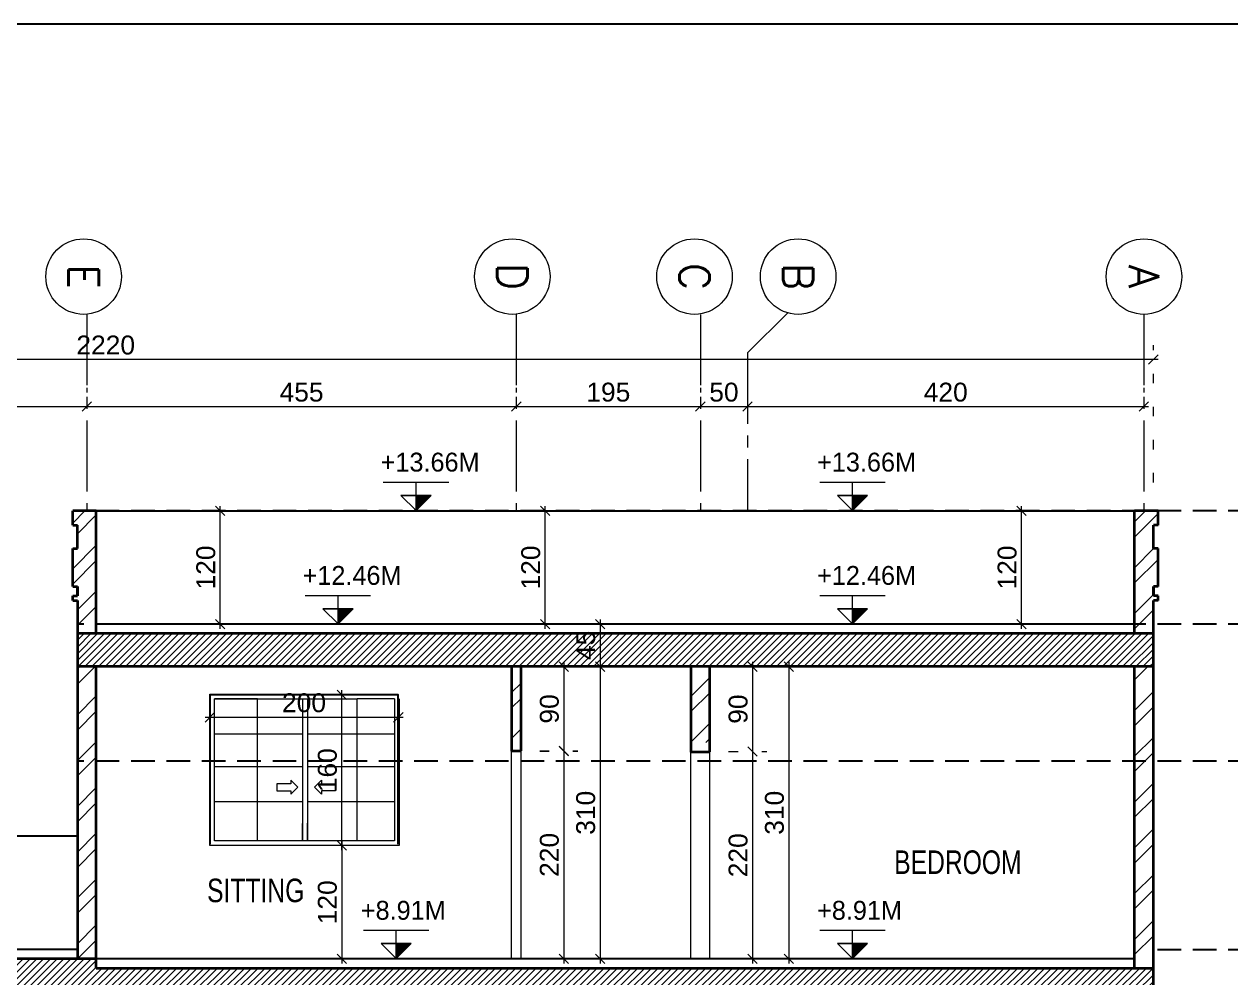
# Model space of a CAD drawing. Header units: millimetres. Extents: x -11627 to -10952, y 10244 to 10588.
# Drawn here: x -11099.62 to -11086.83, y 10465.78 to 10475.88 of the extents above; entities that cross this region are included whole.
import ezdxf
from ezdxf.enums import TextEntityAlignment as Align

# ---------------------------------------------------------------- set-up
doc = ezdxf.new("R2010")
doc.units = ezdxf.units.MM
doc.header["$PDMODE"] = 35
for name, pattern in [('DOT', [0.25, 0, -0.25]), ('GROUND FLOOR XREF - option 3$0$FATHER FR$0$CENTER2', [1.125, 0.75, -0.125, 0.125, -0.125]), ('HIDDEN', [0.375, 0.25, -0.125])]:
    doc.linetypes.add(name, pattern=pattern)
doc.layers.get('0').update_dxf_attribs({"lineweight": 5})
doc.layers.get('DEFPOINTS').update_dxf_attribs({"lineweight": 5})
for name, color, linetype in [('A-ARROW', 1, 'Continuous'), ('A-ELEV 01', 7, 'Continuous'), ('A-ELEV FAR', 8, 'Continuous'), ('A-ELEV MOULDING', 15, 'Continuous'), ('A-ELEV WINDOW', 150, 'Continuous'), ('A-OUTER DIMENSION', 52, 'Continuous'), ('A-REFLECT UP', 8, 'HIDDEN')]:
    doc.layers.add(name, color=color, linetype=linetype)
for name, color, linetype, lineweight in [('A-AXIS LINE', 8, 'GROUND FLOOR XREF - option 3$0$FATHER FR$0$CENTER2', 0), ('A-AXIS TEXT', 54, 'Continuous', 9), ('A-GEN DIMS INTERNAL', 86, 'Continuous', 5), ('A-LEVEL TAG', 23, 'Continuous', 9), ('A-TEXT', 3, 'Continuous', 13), ('BORDER A1', 7, 'Continuous', 100), ('DOORS', 30, 'Continuous', 9), ('HATCH', 8, 'Continuous', 0), ('Title Block', 7, 'Continuous', 0), ('WALLS', 4, 'Continuous', 35)]:
    doc.layers.add(name, color=color, linetype=linetype, lineweight=lineweight)
doc.styles.add('Axis-Circle', font='ROMANS.shx', dxfattribs={"height": 0.4})
doc.styles.add('EUROROMAN', font='eur_____.pfb', dxfattribs={"width": 0.8, "height": 0.2})
doc.styles.add('GROUND FLOOR XREF - option 3$0$STYLE1', font='arial.ttf', dxfattribs={"height": 0.2})
doc.styles.add('SIMPLEX', font='romans.shx', dxfattribs={"width": 0.75})
doc.dimstyles.new('D100', dxfattribs={"dimtxt": 0.2, "dimasz": 0.1, "dimexe": 0.18, "dimexo": 0.0625, "dimgap": 0.1, "dimtad": 1, "dimzin": 0, "dimdsep": 46, "dimtxsty": 'SIMPLEX', "dimblk": 'DOT1', "dimcen": 0.1, "dimse1": 1, "dimse2": 1, "dimclrd": 256, "dimclre": 256, "dimclrt": 256, "dimadec": 0, "dimazin": 0, "dimtfac": 5, "dimtix": 1, "dimtmove": 2, "dimatfit": 3, "dimfxl": 1, "dimtolj": 1, "dimtzin": 0, "dimlwd": -1, "dimlwe": -1, "dimarcsym": 0})
doc.dimstyles.new('DIM 100', dxfattribs={"dimtxt": 0.2, "dimasz": 0.1, "dimexe": 0.15, "dimexo": 0.2, "dimgap": 0.05, "dimtad": 1, "dimdec": 0, "dimlfac": 100, "dimzin": 1, "dimdsep": 46, "dimtxsty": 'GROUND FLOOR XREF - option 3$0$STYLE1', "dimblk": 'OBLIQUE', "dimcen": 0.02, "dimdle": 0.05, "dimclrd": 256, "dimclre": 6, "dimclrt": 3, "dimadec": 1, "dimazin": 0, "dimtfac": 0.9, "dimtdec": 0, "dimtix": 1, "dimtofl": 0, "dimtmove": 2, "dimatfit": 3, "dimldrblk": 'ARCHTICK', "dimfxl": 1, "dimtolj": 1, "dimtzin": 12, "dimlwd": -1, "dimlwe": -1, "dimarcsym": 0})

# ---------------------------------------------------------------- blocks, each defined once
blk = doc.blocks.new('DOT1')
at = {"color": 0}
for p, q in [((0, -2), (0, 2)), ((-2, 0), (2, 0))]:
    blk.add_line(p, q, dxfattribs=at)
blk.add_circle((0, 0), 0.54, dxfattribs=at)
blk = doc.blocks.new('*D329')
at = {"layer": 'A-OUTER DIMENSION', "transparency": 16777216}
blk.add_line((-11083.047, 10470.624), (-11083.047, 10457.163), dxfattribs=at)
at = {"layer": 'DEFPOINTS', "color": 0, "transparency": 16777216}
for p in [(-11089.021, 10470.724, 0), (-11086.694, 10457.063), (-11083.047, 10457.063)]:
    blk.add_point(p, dxfattribs=at)
at = {"layer": 'A-OUTER DIMENSION', "transparency": 16777216, "xscale": 0.1, "yscale": 0.1, "zscale": 0.1}
for p, rotation in [((-11083.047, 10470.724), 90), ((-11083.047, 10457.063), 270)]:
    blk.add_blockref('DOT1', p, dxfattribs=dict(at, rotation=rotation))
at = {"layer": 'A-OUTER DIMENSION', "transparency": 16777216, "insert": (-11082.826, 10464.284), "char_height": 0.2, "attachment_point": 5, "rotation": 90, "style": 'SIMPLEX'}
blk.add_mtext('\\A1;13.66', dxfattribs=at)
blk = doc.blocks.new('LVL')
for p, q in [((-0.627, 0.301), (0.066, 0.301)), ((-0.28, 0), (-0.28, 0.301)), ((-0.121, 0.159), (-0.44, 0.159)), ((-0.28, 0), (-0.44, 0.159)), ((-0.28, 0), (-0.121, 0.159))]:
    blk.add_line(p, q)
blk.add_lwpolyline([(-0.44, 0.159), (-0.28, 0.159), (-0.28, 0), (-0.44, 0.159)])
blk.add_solid([(-0.121, 0.159), (-0.28, 0.159), (-0.28, 0)])
blk = doc.blocks.new('_Oblique')
at = {"color": 0, "linetype": 'ByBlock', "lineweight": -2}
blk.add_line((-0.5, -0.5), (0.5, 0.5), dxfattribs=at)
blk = doc.blocks.new('*D362')
at = {"layer": 'A-GEN DIMS INTERNAL', "color": 6, "linetype": 'DOT', "transparency": 16777216}
for p, q in [((-11092.151, 10469.074), (-11091.748, 10469.074)), ((-11092.151, 10468.174), (-11091.748, 10468.174))]:
    blk.add_line(p, q, dxfattribs=at)
at = {"layer": 'A-GEN DIMS INTERNAL', "transparency": 16777216}
blk.add_line((-11091.898, 10469.124), (-11091.898, 10468.124), dxfattribs=at)
at = {"layer": 'DEFPOINTS', "color": 0, "transparency": 16777216}
for p in [(-11092.351, 10469.074), (-11092.351, 10468.174), (-11091.898, 10468.174)]:
    blk.add_point(p, dxfattribs=at)
at = {"layer": 'A-GEN DIMS INTERNAL', "transparency": 16777216, "xscale": 0.1, "yscale": 0.1, "zscale": 0.1}
for p, rotation in [((-11091.898, 10469.074), 90), ((-11091.898, 10468.174), 270)]:
    blk.add_blockref('_Oblique', p, dxfattribs=dict(at, rotation=rotation))
at = {"layer": 'A-GEN DIMS INTERNAL', "color": 3, "transparency": 16777216, "insert": (-11092.05, 10468.624), "char_height": 0.2, "attachment_point": 5, "rotation": 90, "style": 'GROUND FLOOR XREF - option 3$0$STYLE1'}
blk.add_mtext('\\A1;90', dxfattribs=at)
blk = doc.blocks.new('_ArchTick')
at = {"color": 0, "linetype": 'ByBlock', "const_width": 0.15}
blk.add_lwpolyline([(-0.5, -0.5), (0.5, 0.5)], dxfattribs=at)
blk = doc.blocks.new('*D363')
at = {"layer": 'A-GEN DIMS INTERNAL', "color": 6, "linetype": 'DOT', "transparency": 16777216}
for p, q in [((-11092.151, 10468.174), (-11091.748, 10468.174)), ((-11092.151, 10465.978), (-11091.748, 10465.978))]:
    blk.add_line(p, q, dxfattribs=at)
at = {"layer": 'A-GEN DIMS INTERNAL', "transparency": 16777216}
blk.add_line((-11091.898, 10468.224), (-11091.898, 10465.928), dxfattribs=at)
at = {"layer": 'DEFPOINTS', "color": 0, "transparency": 16777216}
for p in [(-11092.351, 10468.174), (-11092.351, 10465.978), (-11091.898, 10465.978)]:
    blk.add_point(p, dxfattribs=at)
at = {"layer": 'A-GEN DIMS INTERNAL', "transparency": 16777216, "xscale": 0.1, "yscale": 0.1, "zscale": 0.1}
for p, rotation in [((-11091.898, 10468.174), 90), ((-11091.898, 10465.978), 270)]:
    blk.add_blockref('_Oblique', p, dxfattribs=dict(at, rotation=rotation))
at = {"layer": 'A-GEN DIMS INTERNAL', "color": 3, "transparency": 16777216, "insert": (-11092.05, 10467.076), "char_height": 0.2, "attachment_point": 5, "rotation": 90, "style": 'GROUND FLOOR XREF - option 3$0$STYLE1'}
blk.add_mtext('\\A1;220', dxfattribs=at)
blk = doc.blocks.new('*D364')
at = {"layer": 'A-GEN DIMS INTERNAL', "color": 6, "linetype": 'DOT', "transparency": 16777216}
for p, q in [((-11091.621, 10469.074), (-11091.663, 10469.074)), ((-11091.621, 10465.978), (-11091.663, 10465.978))]:
    blk.add_line(p, q, dxfattribs=at)
at = {"layer": 'A-GEN DIMS INTERNAL', "transparency": 16777216}
blk.add_line((-11091.513, 10469.124), (-11091.513, 10465.928), dxfattribs=at)
at = {"layer": 'DEFPOINTS', "color": 0, "transparency": 16777216}
for p in [(-11091.421, 10469.074, -0.013), (-11091.513, 10465.978), (-11091.421, 10465.978, -0.006)]:
    blk.add_point(p, dxfattribs=at)
at = {"layer": 'A-GEN DIMS INTERNAL', "transparency": 16777216, "xscale": 0.1, "yscale": 0.1, "zscale": 0.1}
for p, rotation in [((-11091.513, 10469.074), 90), ((-11091.513, 10465.978), 270)]:
    blk.add_blockref('_Oblique', p, dxfattribs=dict(at, rotation=rotation))
at = {"layer": 'A-GEN DIMS INTERNAL', "color": 3, "transparency": 16777216, "insert": (-11091.665, 10467.526), "char_height": 0.2, "attachment_point": 5, "rotation": 90, "style": 'GROUND FLOOR XREF - option 3$0$STYLE1'}
blk.add_mtext('\\A1;310', dxfattribs=at)
blk = doc.blocks.new('*D365')
at = {"layer": 'A-GEN DIMS INTERNAL', "color": 6, "linetype": 'DOT', "transparency": 16777216}
for p, q in [((-11094.151, 10469.074), (-11093.748, 10469.074)), ((-11094.151, 10468.178), (-11093.748, 10468.178))]:
    blk.add_line(p, q, dxfattribs=at)
at = {"layer": 'A-GEN DIMS INTERNAL', "transparency": 16777216}
blk.add_line((-11093.898, 10469.124), (-11093.898, 10468.128), dxfattribs=at)
at = {"layer": 'DEFPOINTS', "color": 0, "transparency": 16777216}
for p in [(-11094.351, 10469.074), (-11094.351, 10468.178), (-11093.898, 10468.178)]:
    blk.add_point(p, dxfattribs=at)
at = {"layer": 'A-GEN DIMS INTERNAL', "transparency": 16777216, "xscale": 0.1, "yscale": 0.1, "zscale": 0.1}
for p, rotation in [((-11093.898, 10469.074), 90), ((-11093.898, 10468.178), 270)]:
    blk.add_blockref('_Oblique', p, dxfattribs=dict(at, rotation=rotation))
at = {"layer": 'A-GEN DIMS INTERNAL', "color": 3, "transparency": 16777216, "insert": (-11094.05, 10468.626), "char_height": 0.2, "attachment_point": 5, "rotation": 90, "style": 'GROUND FLOOR XREF - option 3$0$STYLE1'}
blk.add_mtext('\\A1;90', dxfattribs=at)
blk = doc.blocks.new('*D366')
at = {"layer": 'A-GEN DIMS INTERNAL', "color": 6, "linetype": 'DOT', "transparency": 16777216}
for p, q in [((-11094.151, 10468.182), (-11093.748, 10468.182)), ((-11094.151, 10465.978), (-11093.748, 10465.978))]:
    blk.add_line(p, q, dxfattribs=at)
at = {"layer": 'A-GEN DIMS INTERNAL', "transparency": 16777216}
blk.add_line((-11093.898, 10468.232), (-11093.898, 10465.928), dxfattribs=at)
at = {"layer": 'DEFPOINTS', "color": 0, "transparency": 16777216}
for p in [(-11094.351, 10468.182), (-11094.351, 10465.978), (-11093.898, 10465.978)]:
    blk.add_point(p, dxfattribs=at)
at = {"layer": 'A-GEN DIMS INTERNAL', "transparency": 16777216, "xscale": 0.1, "yscale": 0.1, "zscale": 0.1}
for p, rotation in [((-11093.898, 10468.182), 90), ((-11093.898, 10465.978), 270)]:
    blk.add_blockref('_Oblique', p, dxfattribs=dict(at, rotation=rotation))
at = {"layer": 'A-GEN DIMS INTERNAL', "color": 3, "transparency": 16777216, "insert": (-11094.05, 10467.08), "char_height": 0.2, "attachment_point": 5, "rotation": 90, "style": 'GROUND FLOOR XREF - option 3$0$STYLE1'}
blk.add_mtext('\\A1;220', dxfattribs=at)
blk = doc.blocks.new('*D367')
at = {"layer": 'A-GEN DIMS INTERNAL', "color": 6, "linetype": 'DOT', "transparency": 16777216}
for p, q in [((-11093.621, 10469.074), (-11093.663, 10469.074)), ((-11093.621, 10465.978), (-11093.663, 10465.978))]:
    blk.add_line(p, q, dxfattribs=at)
at = {"layer": 'A-GEN DIMS INTERNAL', "transparency": 16777216}
blk.add_line((-11093.513, 10469.124), (-11093.513, 10465.928), dxfattribs=at)
at = {"layer": 'DEFPOINTS', "color": 0, "transparency": 16777216}
for p in [(-11093.421, 10469.074, -0.013), (-11093.513, 10465.978), (-11093.421, 10465.978, -0.006)]:
    blk.add_point(p, dxfattribs=at)
at = {"layer": 'A-GEN DIMS INTERNAL', "transparency": 16777216, "xscale": 0.1, "yscale": 0.1, "zscale": 0.1}
for p, rotation in [((-11093.513, 10469.074), 90), ((-11093.513, 10465.978), 270)]:
    blk.add_blockref('_Oblique', p, dxfattribs=dict(at, rotation=rotation))
at = {"layer": 'A-GEN DIMS INTERNAL', "color": 3, "transparency": 16777216, "insert": (-11093.665, 10467.526), "char_height": 0.2, "attachment_point": 5, "rotation": 90, "style": 'GROUND FLOOR XREF - option 3$0$STYLE1'}
blk.add_mtext('\\A1;310', dxfattribs=at)
blk = doc.blocks.new('*D384')
at = {"layer": 'A-GEN DIMS INTERNAL', "transparency": 16777216}
blk.add_line((-11096.249, 10467.229), (-11096.249, 10465.928), dxfattribs=at)
at = {"layer": 'A-GEN DIMS INTERNAL', "color": 6, "linetype": 'DOT', "transparency": 16777216}
for p, q in [((-11096.068, 10467.179), (-11096.099, 10467.179)), ((-11096.065, 10465.978), (-11096.099, 10465.978))]:
    blk.add_line(p, q, dxfattribs=at)
at = {"layer": 'DEFPOINTS', "color": 0, "transparency": 16777216}
for p in [(-11096.268, 10467.179, 5.556), (-11096.265, 10465.978, -0.404), (-11096.249, 10465.978)]:
    blk.add_point(p, dxfattribs=at)
at = {"layer": 'A-GEN DIMS INTERNAL', "transparency": 16777216, "xscale": 0.1, "yscale": 0.1, "zscale": 0.1}
for p, rotation in [((-11096.249, 10467.179), 90), ((-11096.249, 10465.978), 270)]:
    blk.add_blockref('_Oblique', p, dxfattribs=dict(at, rotation=rotation))
at = {"layer": 'A-GEN DIMS INTERNAL', "color": 3, "transparency": 16777216, "insert": (-11096.402, 10466.578), "char_height": 0.2, "attachment_point": 5, "rotation": 90, "style": 'GROUND FLOOR XREF - option 3$0$STYLE1'}
blk.add_mtext('\\A1;120', dxfattribs=at)
blk = doc.blocks.new('*D385')
at = {"layer": 'A-GEN DIMS INTERNAL', "transparency": 16777216}
blk.add_line((-11097.699, 10468.537), (-11095.601, 10468.537), dxfattribs=at)
at = {"layer": 'A-GEN DIMS INTERNAL', "color": 6, "linetype": 'DOT', "transparency": 16777216}
for p, q in [((-11097.649, 10468.575), (-11097.649, 10468.387)), ((-11095.651, 10468.575), (-11095.651, 10468.387))]:
    blk.add_line(p, q, dxfattribs=at)
at = {"layer": 'DEFPOINTS', "color": 0, "transparency": 16777216}
for p in [(-11097.649, 10468.775), (-11095.651, 10468.775), (-11095.651, 10468.537)]:
    blk.add_point(p, dxfattribs=at)
at = {"layer": 'A-GEN DIMS INTERNAL', "transparency": 16777216, "xscale": 0.1, "yscale": 0.1, "zscale": 0.1, "rotation": 180}
blk.add_blockref('_Oblique', (-11097.649, 10468.537), dxfattribs=at)
at = {"layer": 'A-GEN DIMS INTERNAL', "transparency": 16777216, "xscale": 0.1, "yscale": 0.1, "zscale": 0.1}
blk.add_blockref('_Oblique', (-11095.651, 10468.537), dxfattribs=at)
at = {"layer": 'A-GEN DIMS INTERNAL', "color": 3, "transparency": 16777216, "insert": (-11096.65, 10468.69), "char_height": 0.2, "attachment_point": 5, "style": 'GROUND FLOOR XREF - option 3$0$STYLE1'}
blk.add_mtext('\\A1;200', dxfattribs=at)
blk = doc.blocks.new('*D386')
at = {"layer": 'A-GEN DIMS INTERNAL', "transparency": 16777216}
blk.add_line((-11096.249, 10467.129), (-11096.249, 10468.825), dxfattribs=at)
at = {"layer": 'A-GEN DIMS INTERNAL', "color": 6, "linetype": 'DOT', "transparency": 16777216}
for p, q in [((-11096.049, 10468.775), (-11096.099, 10468.775)), ((-11096.049, 10467.179), (-11096.099, 10467.179))]:
    blk.add_line(p, q, dxfattribs=at)
at = {"layer": 'DEFPOINTS', "color": 0, "transparency": 16777216}
for p in [(-11096.249, 10468.775), (-11096.249, 10468.775), (-11096.249, 10467.179, -5.591)]:
    blk.add_point(p, dxfattribs=at)
at = {"layer": 'A-GEN DIMS INTERNAL', "transparency": 16777216, "xscale": 0.1, "yscale": 0.1, "zscale": 0.1}
for p, rotation in [((-11096.249, 10468.775), 90), ((-11096.249, 10467.179), 270)]:
    blk.add_blockref('_Oblique', p, dxfattribs=dict(at, rotation=rotation))
at = {"layer": 'A-GEN DIMS INTERNAL', "color": 3, "transparency": 16777216, "insert": (-11096.402, 10467.977), "char_height": 0.2, "attachment_point": 5, "rotation": 90, "style": 'GROUND FLOOR XREF - option 3$0$STYLE1'}
blk.add_mtext('\\A1;160', dxfattribs=at)
blk = doc.blocks.new('*D388')
at = {"layer": 'A-GEN DIMS INTERNAL', "color": 6, "linetype": 'DOT', "transparency": 16777216}
for p, q in [((-11094.204, 10470.724), (-11094.245, 10470.724)), ((-11094.204, 10469.524), (-11094.245, 10469.524))]:
    blk.add_line(p, q, dxfattribs=at)
at = {"layer": 'A-GEN DIMS INTERNAL', "transparency": 16777216}
blk.add_line((-11094.095, 10469.474), (-11094.095, 10470.774), dxfattribs=at)
at = {"layer": 'DEFPOINTS', "color": 0, "transparency": 16777216}
for p in [(-11094.095, 10470.724), (-11094.004, 10470.724, -0.006), (-11094.004, 10469.524, -0.006)]:
    blk.add_point(p, dxfattribs=at)
at = {"layer": 'A-GEN DIMS INTERNAL', "transparency": 16777216, "xscale": 0.1, "yscale": 0.1, "zscale": 0.1}
for p, rotation in [((-11094.095, 10470.724), 90), ((-11094.095, 10469.524), 270)]:
    blk.add_blockref('_Oblique', p, dxfattribs=dict(at, rotation=rotation))
at = {"layer": 'A-GEN DIMS INTERNAL', "color": 3, "transparency": 16777216, "insert": (-11094.247, 10470.124), "char_height": 0.2, "attachment_point": 5, "rotation": 90, "style": 'GROUND FLOOR XREF - option 3$0$STYLE1'}
blk.add_mtext('\\A1;120', dxfattribs=at)
blk = doc.blocks.new('*D389')
at = {"layer": 'A-GEN DIMS INTERNAL', "color": 6, "linetype": 'DOT', "transparency": 16777216}
for p, q in [((-11097.647, 10470.724), (-11097.688, 10470.724)), ((-11097.647, 10469.524), (-11097.688, 10469.524))]:
    blk.add_line(p, q, dxfattribs=at)
at = {"layer": 'A-GEN DIMS INTERNAL', "transparency": 16777216}
blk.add_line((-11097.538, 10469.474), (-11097.538, 10470.774), dxfattribs=at)
at = {"layer": 'DEFPOINTS', "color": 0, "transparency": 16777216}
for p in [(-11097.538, 10470.724), (-11097.447, 10470.724, -0.006), (-11097.447, 10469.524, -0.006)]:
    blk.add_point(p, dxfattribs=at)
at = {"layer": 'A-GEN DIMS INTERNAL', "transparency": 16777216, "xscale": 0.1, "yscale": 0.1, "zscale": 0.1}
for p, rotation in [((-11097.538, 10470.724), 90), ((-11097.538, 10469.524), 270)]:
    blk.add_blockref('_Oblique', p, dxfattribs=dict(at, rotation=rotation))
at = {"layer": 'A-GEN DIMS INTERNAL', "color": 3, "transparency": 16777216, "insert": (-11097.69, 10470.124), "char_height": 0.2, "attachment_point": 5, "rotation": 90, "style": 'GROUND FLOOR XREF - option 3$0$STYLE1'}
blk.add_mtext('\\A1;120', dxfattribs=at)
blk = doc.blocks.new('*D390')
at = {"layer": 'A-GEN DIMS INTERNAL', "color": 6, "linetype": 'DOT', "transparency": 16777216}
for p, q in [((-11089.156, 10470.724), (-11089.198, 10470.724)), ((-11089.156, 10469.524), (-11089.198, 10469.524))]:
    blk.add_line(p, q, dxfattribs=at)
at = {"layer": 'A-GEN DIMS INTERNAL', "transparency": 16777216}
blk.add_line((-11089.048, 10469.474), (-11089.048, 10470.774), dxfattribs=at)
at = {"layer": 'DEFPOINTS', "color": 0, "transparency": 16777216}
for p in [(-11089.048, 10470.724), (-11088.956, 10470.724, -0.006), (-11088.956, 10469.524, -0.006)]:
    blk.add_point(p, dxfattribs=at)
at = {"layer": 'A-GEN DIMS INTERNAL', "transparency": 16777216, "xscale": 0.1, "yscale": 0.1, "zscale": 0.1}
for p, rotation in [((-11089.048, 10470.724), 90), ((-11089.048, 10469.524), 270)]:
    blk.add_blockref('_Oblique', p, dxfattribs=dict(at, rotation=rotation))
at = {"layer": 'A-GEN DIMS INTERNAL', "color": 3, "transparency": 16777216, "insert": (-11089.2, 10470.124), "char_height": 0.2, "attachment_point": 5, "rotation": 90, "style": 'GROUND FLOOR XREF - option 3$0$STYLE1'}
blk.add_mtext('\\A1;120', dxfattribs=at)
blk = doc.blocks.new('*D393')
at = {"layer": 'A-GEN DIMS INTERNAL', "color": 6, "linetype": 'DOT', "transparency": 16777216}
for p, q in [((-11093.363, 10469.524), (-11093.663, 10469.524)), ((-11093.363, 10469.074), (-11093.663, 10469.074))]:
    blk.add_line(p, q, dxfattribs=at)
at = {"layer": 'A-GEN DIMS INTERNAL', "transparency": 16777216}
blk.add_line((-11093.513, 10469.574), (-11093.513, 10469.024), dxfattribs=at)
at = {"layer": 'DEFPOINTS', "color": 0, "transparency": 16777216}
for p in [(-11093.163, 10469.524, -0.006), (-11093.513, 10469.074), (-11093.163, 10469.074, -0.006)]:
    blk.add_point(p, dxfattribs=at)
at = {"layer": 'A-GEN DIMS INTERNAL', "transparency": 16777216, "xscale": 0.1, "yscale": 0.1, "zscale": 0.1}
for p, rotation in [((-11093.513, 10469.524), 90), ((-11093.513, 10469.074), 270)]:
    blk.add_blockref('_Oblique', p, dxfattribs=dict(at, rotation=rotation))
at = {"layer": 'A-GEN DIMS INTERNAL', "color": 3, "transparency": 16777216, "insert": (-11093.665, 10469.299), "char_height": 0.2, "attachment_point": 5, "rotation": 90, "style": 'GROUND FLOOR XREF - option 3$0$STYLE1'}
blk.add_mtext('\\A1;45', dxfattribs=at)
blk = doc.blocks.new('Axis-Circle')
at = {"color": 0}
blk.add_circle((0, 0), 0.4, dxfattribs=at)
at = {"color": 4, "style": 'Axis-Circle'}
blk.add_attdef('NO', text='', height=0.32, dxfattribs=at).set_placement((0, 0), align=Align.MIDDLE_CENTER)
blk = doc.blocks.new('*D405')
at = {"layer": 'A-GEN DIMS INTERNAL', "color": 6, "linetype": 'DOT', "transparency": 16777216}
for p, q in [((-11109.851, 10471.025), (-11109.851, 10472.477)), ((-11087.651, 10471.025), (-11087.651, 10472.477))]:
    blk.add_line(p, q, dxfattribs=at)
at = {"layer": 'A-GEN DIMS INTERNAL', "transparency": 16777216}
blk.add_line((-11087.601, 10472.327), (-11109.901, 10472.327), dxfattribs=at)
at = {"layer": 'DEFPOINTS', "color": 0, "transparency": 16777216}
for p in [(-11109.851, 10472.327), (-11109.851, 10470.825), (-11087.651, 10470.825)]:
    blk.add_point(p, dxfattribs=at)
at = {"layer": 'A-GEN DIMS INTERNAL', "transparency": 16777216, "xscale": 0.1, "yscale": 0.1, "zscale": 0.1, "rotation": 180}
blk.add_blockref('_Oblique', (-11109.851, 10472.327), dxfattribs=at)
at = {"layer": 'A-GEN DIMS INTERNAL', "transparency": 16777216, "xscale": 0.1, "yscale": 0.1, "zscale": 0.1}
blk.add_blockref('_Oblique', (-11087.651, 10472.327), dxfattribs=at)
at = {"layer": 'A-GEN DIMS INTERNAL', "color": 3, "transparency": 16777216, "insert": (-11098.751, 10472.479), "char_height": 0.2, "attachment_point": 5, "style": 'GROUND FLOOR XREF - option 3$0$STYLE1'}
blk.add_mtext('\\A1;2220', dxfattribs=at)
blk = doc.blocks.new('*D408')
at = {"layer": 'A-GEN DIMS INTERNAL', "color": 6, "linetype": 'DOT', "transparency": 16777216}
for p, q in [((-11103.151, 10472.028), (-11103.151, 10471.978)), ((-11098.951, 10472.028), (-11098.951, 10471.978))]:
    blk.add_line(p, q, dxfattribs=at)
at = {"layer": 'A-GEN DIMS INTERNAL', "transparency": 16777216}
blk.add_line((-11103.201, 10471.828), (-11098.901, 10471.828), dxfattribs=at)
at = {"layer": 'DEFPOINTS', "color": 0, "transparency": 16777216}
for p in [(-11103.151, 10471.828), (-11098.951, 10471.828), (-11098.951, 10471.828)]:
    blk.add_point(p, dxfattribs=at)
at = {"layer": 'A-GEN DIMS INTERNAL', "transparency": 16777216, "xscale": 0.1, "yscale": 0.1, "zscale": 0.1, "rotation": 180}
blk.add_blockref('_Oblique', (-11103.151, 10471.828), dxfattribs=at)
at = {"layer": 'A-GEN DIMS INTERNAL', "transparency": 16777216, "xscale": 0.1, "yscale": 0.1, "zscale": 0.1}
blk.add_blockref('_Oblique', (-11098.951, 10471.828), dxfattribs=at)
at = {"layer": 'A-GEN DIMS INTERNAL', "color": 3, "transparency": 16777216, "insert": (-11101.051, 10471.98), "char_height": 0.2, "attachment_point": 5, "style": 'GROUND FLOOR XREF - option 3$0$STYLE1'}
blk.add_mtext('\\A1;420', dxfattribs=at)
blk = doc.blocks.new('*D409')
at = {"layer": 'A-GEN DIMS INTERNAL', "color": 6, "linetype": 'DOT', "transparency": 16777216}
for p, q in [((-11098.951, 10472.028), (-11098.951, 10471.978)), ((-11094.401, 10472.028), (-11094.401, 10471.978))]:
    blk.add_line(p, q, dxfattribs=at)
at = {"layer": 'A-GEN DIMS INTERNAL', "transparency": 16777216}
blk.add_line((-11099.001, 10471.828), (-11094.351, 10471.828), dxfattribs=at)
at = {"layer": 'DEFPOINTS', "color": 0, "transparency": 16777216}
for p in [(-11098.951, 10471.828), (-11094.401, 10471.828), (-11094.401, 10471.828)]:
    blk.add_point(p, dxfattribs=at)
at = {"layer": 'A-GEN DIMS INTERNAL', "transparency": 16777216, "xscale": 0.1, "yscale": 0.1, "zscale": 0.1, "rotation": 180}
blk.add_blockref('_Oblique', (-11098.951, 10471.828), dxfattribs=at)
at = {"layer": 'A-GEN DIMS INTERNAL', "transparency": 16777216, "xscale": 0.1, "yscale": 0.1, "zscale": 0.1}
blk.add_blockref('_Oblique', (-11094.401, 10471.828), dxfattribs=at)
at = {"layer": 'A-GEN DIMS INTERNAL', "color": 3, "transparency": 16777216, "insert": (-11096.676, 10471.98), "char_height": 0.2, "attachment_point": 5, "style": 'GROUND FLOOR XREF - option 3$0$STYLE1'}
blk.add_mtext('\\A1;455', dxfattribs=at)
blk = doc.blocks.new('*D410')
at = {"layer": 'A-GEN DIMS INTERNAL', "color": 6, "linetype": 'DOT', "transparency": 16777216}
for p, q in [((-11094.401, 10472.028), (-11094.401, 10471.978)), ((-11092.451, 10472.028), (-11092.451, 10471.978))]:
    blk.add_line(p, q, dxfattribs=at)
at = {"layer": 'A-GEN DIMS INTERNAL', "transparency": 16777216}
blk.add_line((-11094.451, 10471.828), (-11092.401, 10471.828), dxfattribs=at)
at = {"layer": 'DEFPOINTS', "color": 0, "transparency": 16777216}
for p in [(-11094.401, 10471.828), (-11092.451, 10471.828), (-11092.451, 10471.828)]:
    blk.add_point(p, dxfattribs=at)
at = {"layer": 'A-GEN DIMS INTERNAL', "transparency": 16777216, "xscale": 0.1, "yscale": 0.1, "zscale": 0.1, "rotation": 180}
blk.add_blockref('_Oblique', (-11094.401, 10471.828), dxfattribs=at)
at = {"layer": 'A-GEN DIMS INTERNAL', "transparency": 16777216, "xscale": 0.1, "yscale": 0.1, "zscale": 0.1}
blk.add_blockref('_Oblique', (-11092.451, 10471.828), dxfattribs=at)
at = {"layer": 'A-GEN DIMS INTERNAL', "color": 3, "transparency": 16777216, "insert": (-11093.426, 10471.98), "char_height": 0.2, "attachment_point": 5, "style": 'GROUND FLOOR XREF - option 3$0$STYLE1'}
blk.add_mtext('\\A1;195', dxfattribs=at)
blk = doc.blocks.new('*D411')
at = {"layer": 'A-GEN DIMS INTERNAL', "color": 6, "linetype": 'DOT', "transparency": 16777216}
for p, q in [((-11092.451, 10472.028), (-11092.451, 10471.978)), ((-11091.951, 10472.028), (-11091.951, 10471.978))]:
    blk.add_line(p, q, dxfattribs=at)
at = {"layer": 'A-GEN DIMS INTERNAL', "transparency": 16777216}
blk.add_line((-11092.501, 10471.828), (-11091.901, 10471.828), dxfattribs=at)
at = {"layer": 'DEFPOINTS', "color": 0, "transparency": 16777216}
for p in [(-11092.451, 10471.828), (-11091.951, 10471.828), (-11091.951, 10471.828)]:
    blk.add_point(p, dxfattribs=at)
at = {"layer": 'A-GEN DIMS INTERNAL', "transparency": 16777216, "xscale": 0.1, "yscale": 0.1, "zscale": 0.1, "rotation": 180}
blk.add_blockref('_Oblique', (-11092.451, 10471.828), dxfattribs=at)
at = {"layer": 'A-GEN DIMS INTERNAL', "transparency": 16777216, "xscale": 0.1, "yscale": 0.1, "zscale": 0.1}
blk.add_blockref('_Oblique', (-11091.951, 10471.828), dxfattribs=at)
at = {"layer": 'A-GEN DIMS INTERNAL', "color": 3, "transparency": 16777216, "insert": (-11092.201, 10471.98), "char_height": 0.2, "attachment_point": 5, "style": 'GROUND FLOOR XREF - option 3$0$STYLE1'}
blk.add_mtext('\\A1;50', dxfattribs=at)
blk = doc.blocks.new('*D412')
at = {"layer": 'A-GEN DIMS INTERNAL', "color": 6, "linetype": 'DOT', "transparency": 16777216}
for p, q in [((-11091.951, 10472.028), (-11091.951, 10471.978)), ((-11087.751, 10472.028), (-11087.751, 10471.978))]:
    blk.add_line(p, q, dxfattribs=at)
at = {"layer": 'A-GEN DIMS INTERNAL', "transparency": 16777216}
blk.add_line((-11092.001, 10471.828), (-11087.701, 10471.828), dxfattribs=at)
at = {"layer": 'DEFPOINTS', "color": 0, "transparency": 16777216}
for p in [(-11091.951, 10471.828), (-11087.751, 10471.828), (-11087.751, 10471.828)]:
    blk.add_point(p, dxfattribs=at)
at = {"layer": 'A-GEN DIMS INTERNAL', "transparency": 16777216, "xscale": 0.1, "yscale": 0.1, "zscale": 0.1, "rotation": 180}
blk.add_blockref('_Oblique', (-11091.951, 10471.828), dxfattribs=at)
at = {"layer": 'A-GEN DIMS INTERNAL', "transparency": 16777216, "xscale": 0.1, "yscale": 0.1, "zscale": 0.1}
blk.add_blockref('_Oblique', (-11087.751, 10471.828), dxfattribs=at)
at = {"layer": 'A-GEN DIMS INTERNAL', "color": 3, "transparency": 16777216, "insert": (-11089.851, 10471.98), "char_height": 0.2, "attachment_point": 5, "style": 'GROUND FLOOR XREF - option 3$0$STYLE1'}
blk.add_mtext('\\A1;420', dxfattribs=at)
blk = doc.blocks.new('ADM FRAME-A2')
at = {"layer": 'BORDER A1', "lineweight": 25}
blk.add_lwpolyline([(-58.529, 2.457), (-11.557, 2.457), (-11.557, 40.943), (-58.529, 40.943)], close=True, dxfattribs=at)

msp = doc.modelspace()

# ---------------------------------------------------------------- hatches: boundary and pattern name
at = {"layer": 'HATCH'}
h = msp.add_hatch(dxfattribs=at)
h.set_pattern_fill('ANSI32', color=256, scale=0.036)
h.set_pattern_definition([(45, (310.09028, 123.71372), (-0.242466915, 0.242466915), []), (45, (310.25192, 123.71372), (-0.242466915, 0.242466915), [])])
h.paths.add_polyline_path([(-11099.101, 10470.724), (-11098.851, 10470.724), (-11098.851, 10469.424), (-11099.051, 10469.424), (-11099.051, 10469.774), (-11099.101, 10469.774), (-11099.101, 10469.824), (-11099.051, 10469.824), (-11099.051, 10469.924), (-11099.101, 10469.924), (-11099.101, 10470.324), (-11099.051, 10470.324), (-11099.051, 10470.574), (-11099.101, 10470.574)])
h = msp.add_hatch(dxfattribs=at)
h.set_pattern_fill('ANSI32', color=256, scale=0.036)
h.set_pattern_definition([(45, (299.99028, 123.71372), (-0.242466915, 0.242466915), []), (45, (300.15192, 123.71372), (-0.242466915, 0.242466915), [])])
h.paths.add_polyline_path([(-11087.601, 10470.724), (-11087.851, 10470.724), (-11087.851, 10469.424), (-11087.651, 10469.424), (-11087.651, 10469.774), (-11087.601, 10469.774), (-11087.601, 10469.824), (-11087.651, 10469.824), (-11087.651, 10469.924), (-11087.601, 10469.924), (-11087.601, 10470.324), (-11087.651, 10470.324), (-11087.651, 10470.574), (-11087.601, 10470.574)])
h = msp.add_hatch(dxfattribs=at)
h.set_pattern_fill('ANSI31', color=256, scale=0.016)
h.set_pattern_definition([(45, (310.66424, 120.26744), (-0.03592102448, 0.03592102448), [])])
h.paths.add_polyline_path([(-11087.651, 10469.074), (-11087.651, 10469.424), (-11099.051, 10469.424), (-11099.051, 10469.074)])
h.paths.add_polyline_path([(-11109.851, 10461.795), (-11109.851, 10461.545), (-11087.651, 10461.545), (-11087.651, 10461.795)])
h.paths.add_polyline_path([(-11109.851, 10457.713), (-11109.851, 10457.513), (-11087.851, 10457.513), (-11087.851, 10456.594), (-11087.651, 10456.594), (-11087.651, 10457.713)])
h.paths.add_polyline_path([(-11098.851, 10465.878), (-11098.851, 10465.978), (-11109.851, 10465.978), (-11109.851, 10465.628), (-11087.651, 10465.628), (-11087.651, 10465.878)])
h = msp.add_hatch(dxfattribs=at)
h.set_pattern_fill('ANSI32', color=256, scale=0.036)
h.set_pattern_definition([(45, (310.66424, 120.26744), (-0.242466915, 0.242466915), []), (45, (310.8259, 120.26744), (-0.242466915, 0.242466915), [])])
h.paths.add_polyline_path([(-11109.651, 10457.513), (-11109.851, 10457.513), (-11109.851, 10456.594), (-11109.651, 10456.594)])
h.paths.add_polyline_path([(-11109.651, 10461.545), (-11109.851, 10461.545), (-11109.851, 10457.713), (-11109.651, 10457.713)])
h.paths.add_polyline_path([(-11109.851, 10461.795), (-11109.651, 10461.795), (-11109.651, 10465.628), (-11109.851, 10465.628)])
h.paths.add_polyline_path([(-11098.851, 10465.628), (-11099.051, 10465.628), (-11099.051, 10461.795), (-11098.851, 10461.795)])
h.paths.add_polyline_path([(-11099.051, 10465.978), (-11098.851, 10465.978), (-11098.851, 10468.073), (-11099.051, 10468.073)])
h.paths.add_polyline_path([(-11098.851, 10469.074), (-11099.051, 10469.074), (-11099.051, 10468.073), (-11098.851, 10468.073)])
h.paths.add_polyline_path([(-11087.651, 10468.073), (-11087.851, 10468.073), (-11087.851, 10465.878), (-11087.651, 10465.878)])
h.paths.add_polyline_path([(-11087.651, 10469.074), (-11087.851, 10469.074), (-11087.851, 10468.073), (-11087.651, 10468.073)])
h.paths.add_polyline_path([(-11087.651, 10465.628), (-11087.851, 10465.628), (-11087.851, 10461.795), (-11087.651, 10461.795)])
h.paths.add_polyline_path([(-11087.651, 10461.545), (-11087.851, 10461.545), (-11087.851, 10457.713), (-11087.651, 10457.713)])
h.paths.add_polyline_path([(-11092.551, 10460.013), (-11092.351, 10460.013), (-11092.351, 10461.545), (-11092.551, 10461.545)])
h.paths.add_polyline_path([(-11094.351, 10461.545), (-11094.451, 10461.545), (-11094.451, 10460.013), (-11094.351, 10460.013)])
h.paths.add_polyline_path([(-11092.351, 10465.628), (-11092.551, 10465.628), (-11092.551, 10461.795), (-11092.351, 10461.795)])
h.paths.add_polyline_path([(-11094.351, 10465.628), (-11094.451, 10465.628), (-11094.451, 10464.095), (-11094.351, 10464.095)])
h.paths.add_polyline_path([(-11092.351, 10469.074), (-11092.551, 10469.074), (-11092.551, 10468.271), (-11092.351, 10468.271)])
h.paths.add_polyline_path([(-11094.351, 10468.271), (-11094.351, 10469.074), (-11094.451, 10469.074), (-11094.451, 10468.271)])
h.paths.add_polyline_path([(-11099.051, 10457.713), (-11098.851, 10457.713), (-11098.851, 10461.545), (-11099.051, 10461.545)])
h.paths.add_polyline_path([(-11103.451, 10460.013), (-11103.351, 10460.013), (-11103.351, 10461.545), (-11103.451, 10461.545)])
h.paths.add_polyline_path([(-11104.951, 10460.013), (-11104.751, 10460.013), (-11104.751, 10461.545), (-11104.951, 10461.545)])
h.paths.add_polyline_path([(-11104.751, 10465.628), (-11104.951, 10465.628), (-11104.951, 10464.095), (-11104.751, 10464.095)])
h.paths.add_polyline_path([(-11103.451, 10464.095), (-11103.351, 10464.095), (-11103.351, 10465.628), (-11103.451, 10465.628)])

# ---------------------------------------------------------------- linework, layer by layer
at = {"layer": 'A-ARROW', "lineweight": 15, "elevation": -0.011}
for points in [[(-11096.79, 10467.722), (-11096.716, 10467.796), (-11096.79, 10467.87), (-11096.79, 10467.833), (-11096.938, 10467.833), (-11096.938, 10467.759), (-11096.79, 10467.759)], [(-11096.465, 10467.722), (-11096.54, 10467.796), (-11096.465, 10467.87), (-11096.465, 10467.833), (-11096.317, 10467.833), (-11096.317, 10467.759), (-11096.465, 10467.759)]]:
    msp.add_lwpolyline(points, close=True, dxfattribs=at)
at = {"layer": 'A-AXIS LINE'}
for p, q in [((-11098.951, 10472.805), (-11098.951, 10470.725)), ((-11094.401, 10472.805), (-11094.401, 10470.725)), ((-11092.451, 10472.805), (-11092.451, 10470.725)), ((-11091.951, 10472.396), (-11091.525, 10472.821)), ((-11087.751, 10472.805), (-11087.751, 10470.725)), ((-11091.951, 10472.396), (-11091.951, 10470.725))]:
    msp.add_line(p, q, dxfattribs=at)
at = {"layer": 'A-ELEV 01'}
for p, q in [((-11087.851, 10469.524, -0.006), (-11098.851, 10469.524, -0.006)), ((-11099.051, 10467.278, -0.013), (-11109.851, 10467.278, -0.013)), ((-11099.051, 10466.078, -0.013), (-11109.651, 10466.078, -0.013)), ((-11087.851, 10465.978, -0.013), (-11098.851, 10465.978, -0.013))]:
    msp.add_line(p, q, dxfattribs=at)
at = {"layer": 'A-ELEV FAR'}
for p, q in [((-11099.101, 10470.574, 0.002), (-11099.101, 10470.724, 0.002)), ((-11099.051, 10470.724, -0.016), (-11087.601, 10470.724, -0.014)), ((-11099.051, 10470.324, 0.005), (-11099.051, 10470.574, 0.005)), ((-11087.651, 10470.324, -0.013), (-11087.651, 10470.574, -0.013)), ((-11099.101, 10469.924, 0.005), (-11099.101, 10470.324, 0.005)), ((-11099.051, 10469.924, -0.001), (-11099.051, 10469.824, -0.001)), ((-11087.651, 10469.924, -0.019), (-11087.651, 10469.824, -0.019)), ((-11099.101, 10469.774, 0.005), (-11099.101, 10469.824, 0.005))]:
    msp.add_line(p, q, dxfattribs=at)
at = {"layer": 'A-ELEV MOULDING', "elevation": -0.004}
msp.add_lwpolyline([(-11095.651, 10467.194), (-11095.651, 10468.775), (-11097.649, 10468.775), (-11097.649, 10467.194)], dxfattribs=at)
at = {"layer": 'A-ELEV WINDOW', "lineweight": 15}
for p, q in [((-11097.142, 10468.733, -0.004), (-11097.599, 10468.733, -0.004)), ((-11097.142, 10467.229, -0.004), (-11097.142, 10468.733, -0.004)), ((-11096.667, 10468.733, -0.004), (-11096.667, 10467.229, -0.004)), ((-11096.667, 10468.733, -0.004), (-11096.086, 10468.733, -0.004)), ((-11096.612, 10468.733, -0.004), (-11096.612, 10467.229, -0.004)), ((-11095.691, 10468.733, -0.004), (-11096.086, 10468.733, -0.004)), ((-11096.086, 10467.239, -0.004), (-11096.086, 10468.733, -0.004)), ((-11096.667, 10468.358, -0.004), (-11097.599, 10468.358, -0.004)), ((-11095.691, 10468.358, -0.004), (-11096.612, 10468.358, -0.004)), ((-11096.667, 10468.014, -0.004), (-11097.599, 10468.014, -0.004)), ((-11095.691, 10468.014, -0.004), (-11096.612, 10468.014, -0.004)), ((-11096.667, 10467.641, -0.004), (-11097.599, 10467.641, -0.004)), ((-11095.691, 10467.641, -0.004), (-11096.612, 10467.641, -0.004))]:
    msp.add_line(p, q, dxfattribs=at)
at = {"layer": 'A-ELEV WINDOW', "lineweight": 15, "elevation": -0.004}
for points in [[(-11095.641, 10468.733), (-11095.641, 10467.179), (-11097.649, 10467.179), (-11097.649, 10468.783), (-11096.667, 10468.783)], [(-11095.691, 10468.733), (-11095.691, 10467.229), (-11097.599, 10467.229), (-11097.599, 10468.733), (-11096.667, 10468.733)], [(-11096.667, 10467.229), (-11096.667, 10467.414)], [(-11096.612, 10467.229), (-11096.612, 10467.415)]]:
    msp.add_lwpolyline(points, dxfattribs=at)
at = {"layer": 'A-REFLECT UP'}
for p, q in [((-11083.607, 10470.724, -0.006), (-11099.051, 10470.724, -0.006)), ((-11083.607, 10469.524, -0.006), (-11099.051, 10469.524, -0.006)), ((-11083.607, 10468.073, -0.006), (-11099.051, 10468.073, -0.006)), ((-11083.607, 10466.074, -0.006), (-11087.651, 10466.074, -0.006))]:
    msp.add_line(p, q, dxfattribs=at)
at = {"layer": 'DOORS'}
for p, q in [((-11094.451, 10465.978), (-11094.451, 10468.181)), ((-11094.351, 10465.978), (-11094.351, 10468.181)), ((-11092.551, 10465.978), (-11092.551, 10468.171)), ((-11092.351, 10465.978), (-11092.351, 10468.171))]:
    msp.add_line(p, q, dxfattribs=at)
at = {"layer": 'WALLS'}
for p, q in [((-11098.851, 10470.724), (-11099.101, 10470.724)), ((-11099.101, 10470.574, -0.014), (-11099.101, 10470.724, -0.014)), ((-11098.851, 10469.424, 0.013), (-11098.851, 10470.724, 0.013)), ((-11087.851, 10469.424, 0.02), (-11087.851, 10470.724, 0.02)), ((-11087.601, 10470.724, -0.006), (-11087.851, 10470.724, 0.047)), ((-11087.601, 10470.574, -0.006), (-11087.601, 10470.724, -0.006)), ((-11099.101, 10470.574, -0.014), (-11099.051, 10470.574, -0.014)), ((-11099.051, 10470.324, 0.013), (-11099.051, 10470.574, 0.013)), ((-11099.051, 10470.324, 0.013), (-11099.051, 10470.574, 0.013)), ((-11099.051, 10470.324, -0.013), (-11099.051, 10470.574, -0.013)), ((-11087.651, 10470.324, 0.02), (-11087.651, 10470.574, 0.02)), ((-11087.651, 10470.324, -0.005), (-11087.651, 10470.574, -0.005)), ((-11087.601, 10470.574, -0.006), (-11087.651, 10470.574, -0.006)), ((-11099.101, 10469.924, -0.013), (-11099.101, 10470.324, -0.013)), ((-11099.101, 10470.324, -0.013), (-11099.051, 10470.324, -0.013)), ((-11087.601, 10470.324, -0.005), (-11087.651, 10470.324, -0.005)), ((-11087.601, 10469.924, -0.005), (-11087.601, 10470.324, -0.005)), ((-11099.101, 10469.924, -0.013), (-11099.051, 10469.924, -0.013)), ((-11099.051, 10469.824, 0.013), (-11099.051, 10469.924, 0.013)), ((-11099.051, 10469.824, 0.013), (-11099.051, 10469.924, 0.013)), ((-11099.051, 10469.924, -0.019), (-11099.051, 10469.824, -0.019)), ((-11087.651, 10469.824, 0.02), (-11087.651, 10469.924, 0.02)), ((-11087.651, 10469.924, -0.012), (-11087.651, 10469.824, -0.012)), ((-11087.601, 10469.924, -0.005), (-11087.651, 10469.924, -0.005)), ((-11099.101, 10469.774, -0.013), (-11099.101, 10469.824, -0.013)), ((-11099.101, 10469.824, -0.013), (-11099.051, 10469.824, -0.013)), ((-11099.101, 10469.774, -0.013), (-11099.051, 10469.774, -0.013)), ((-11087.601, 10469.824, -0.005), (-11087.651, 10469.824, -0.005)), ((-11087.651, 10456.594), (-11087.651, 10469.774)), ((-11087.601, 10469.774, -0.005), (-11087.651, 10469.774, -0.005)), ((-11087.601, 10469.774, -0.005), (-11087.601, 10469.824, -0.005)), ((-11087.651, 10469.424, -0.006), (-11099.051, 10469.424, -0.006)), ((-11087.651, 10469.074, -0.006), (-11099.051, 10469.074, -0.006)), ((-11087.851, 10465.878), (-11087.851, 10469.074)), ((-11098.851, 10465.978, 0), (-11109.851, 10465.978, -0.013)), ((-11087.651, 10465.878, -0.013), (-11098.851, 10465.878, -0.013))]:
    msp.add_line(p, q, dxfattribs=at)
for points in [[(-11099.051, 10469.774), (-11099.051, 10465.978)], [(-11098.851, 10465.878), (-11098.851, 10469.074)]]:
    msp.add_lwpolyline(points, dxfattribs=at)
for points in [[(-11094.351, 10468.181), (-11094.351, 10469.074), (-11094.451, 10469.074), (-11094.451, 10468.181)], [(-11092.351, 10468.171), (-11092.351, 10469.074), (-11092.551, 10469.074), (-11092.551, 10468.171)]]:
    msp.add_lwpolyline(points, close=True, dxfattribs=at)

# ---------------------------------------------------------------- block references
at = {"layer": 'A-AXIS TEXT'}
ref = msp.add_blockref('Axis-Circle', (-11098.985, 10473.205), dxfattribs=dict(at, rotation=270))
ref.add_attrib('NO', 'E', dxfattribs={"layer": '0', "color": 30, "height": 0.32, "rotation": 270, "style": 'Axis-Circle'}).set_placement((-11098.985, 10473.205), align=Align.MIDDLE_CENTER)
ref = msp.add_blockref('Axis-Circle', (-11094.443, 10473.205), dxfattribs=dict(at, rotation=270))
ref.add_attrib('NO', 'D', dxfattribs={"layer": '0', "color": 30, "height": 0.32, "rotation": 270, "style": 'Axis-Circle'}).set_placement((-11094.443, 10473.205), align=Align.MIDDLE_CENTER)
ref = msp.add_blockref('Axis-Circle', (-11092.513, 10473.205), dxfattribs=dict(at, rotation=270))
ref.add_attrib('NO', 'C', dxfattribs={"layer": '0', "color": 30, "height": 0.32, "rotation": 270, "style": 'Axis-Circle'}).set_placement((-11092.513, 10473.205), align=Align.MIDDLE_CENTER)
ref = msp.add_blockref('Axis-Circle', (-11091.415, 10473.205), dxfattribs=dict(at, rotation=270))
ref.add_attrib('NO', 'B', dxfattribs={"layer": '0', "color": 30, "height": 0.32, "rotation": 270, "style": 'Axis-Circle'}).set_placement((-11091.415, 10473.205), align=Align.MIDDLE_CENTER)
ref = msp.add_blockref('Axis-Circle', (-11087.751, 10473.205), dxfattribs=dict(at, rotation=270))
ref.add_attrib('NO', 'A', dxfattribs={"layer": '0', "color": 30, "height": 0.32, "rotation": 270, "style": 'Axis-Circle'}).set_placement((-11087.751, 10473.205), align=Align.MIDDLE_CENTER)
at = {"layer": 'A-LEVEL TAG'}
for p in [(-11095.183, 10470.728, 0.005), (-11090.559, 10470.728, 0.005), (-11096.01, 10469.528, 0.005), (-11090.559, 10469.528, 0.005), (-11095.393, 10465.982, -0.002), (-11090.559, 10465.982, -0.002)]:
    msp.add_blockref('LVL', p, dxfattribs=at)
at = {"layer": 'Title Block'}
msp.add_blockref('ADM FRAME-A2', (-11062.343, 10434.936, 0.019), dxfattribs=at)

# ---------------------------------------------------------------- texts
at = {"layer": 'A-LEVEL TAG', "style": 'EUROROMAN'}
for s, p in [('+13.66M', (-11095.838, 10471.14, 0.005)), ('+13.66M', (-11091.214, 10471.14, 0.005)), ('+12.46M', (-11096.665, 10469.94, 0.005)), ('+12.46M', (-11091.214, 10469.94, 0.005)), ('+8.91M', (-11096.048, 10466.393, -0.002)), ('+8.91M', (-11091.214, 10466.393, -0.002))]:
    msp.add_text(s, height=0.2, dxfattribs=at).set_placement(p)
at = {"layer": 'A-TEXT', "style": 'GROUND FLOOR XREF - option 3$0$STYLE1', "width": 0.75}
for s, p in [(' BEDROOM', (-11090.47, 10466.878)), ('SITTING', (-11097.677, 10466.579, -0.002))]:
    msp.add_text(s, height=0.2494, dxfattribs=at).set_placement(p)

# ---------------------------------------------------------------- dimensions: what is measured, and where the dimension line sits
at = {"layer": 'A-GEN DIMS INTERNAL'}
for base, p1, p2, picture, middle in [((-11109.851, 10472.327), (-11087.651, 10470.825), (-11109.851, 10470.825), '*D405', (-11098.751, 10472.479)), ((-11098.951, 10471.828), (-11103.151, 10471.828), (-11098.951, 10471.828), '*D408', (-11101.051, 10471.98)), ((-11094.401, 10471.828), (-11098.951, 10471.828), (-11094.401, 10471.828), '*D409', (-11096.676, 10471.98)), ((-11092.451, 10471.828), (-11094.401, 10471.828), (-11092.451, 10471.828), '*D410', (-11093.426, 10471.98)), ((-11091.951, 10471.828), (-11092.451, 10471.828), (-11091.951, 10471.828), '*D411', (-11092.201, 10471.98)), ((-11087.751, 10471.828), (-11091.951, 10471.828), (-11087.751, 10471.828), '*D412', (-11089.851, 10471.98))]:
    dim = msp.add_linear_dim(base=base, p1=p1, p2=p2, dimstyle='DIM 100', dxfattribs=at)
    dim.commit()
    dim.dimension.update_dxf_attribs({"geometry": picture, "text_midpoint": middle})
for base, p1, p2, angle, picture, middle in [((-11097.538, 10470.724), (-11097.447, 10469.524, -0.006), (-11097.447, 10470.724, -0.006), 90, '*D389', (-11097.69, 10470.124)), ((-11094.095, 10470.724), (-11094.004, 10469.524, -0.006), (-11094.004, 10470.724, -0.006), 90, '*D388', (-11094.247, 10470.124)), ((-11089.048, 10470.724), (-11088.956, 10469.524, -0.006), (-11088.956, 10470.724, -0.006), 90, '*D390', (-11089.2, 10470.124)), ((-11093.513, 10469.074), (-11093.163, 10469.524, -0.006), (-11093.163, 10469.074, -0.006), 90, '*D393', (-11093.665, 10469.299)), ((-11093.898, 10468.178), (-11094.351, 10469.074), (-11094.351, 10468.178), 90, '*D365', (-11094.05, 10468.626)), ((-11093.513, 10465.978), (-11093.421, 10469.074, -0.013), (-11093.421, 10465.978, -0.006), 90, '*D367', (-11093.665, 10467.526)), ((-11091.898, 10468.174), (-11092.351, 10469.074), (-11092.351, 10468.174), 90, '*D362', (-11092.05, 10468.624)), ((-11091.513, 10465.978), (-11091.421, 10469.074, -0.013), (-11091.421, 10465.978, -0.006), 90, '*D364', (-11091.665, 10467.526)), ((-11095.651, 10468.537, -0.004), (-11097.649, 10468.775, -0.004), (-11095.651, 10468.775, -0.004), 180, '*D385', (-11096.65, 10468.69, -0.004)), ((-11096.249, 10468.775, -0.004), (-11096.249, 10467.179, -5.595), (-11096.249, 10468.775, -0.004), 90, '*D386', (-11096.402, 10467.977, -0.004)), ((-11093.898, 10465.978), (-11094.351, 10468.182), (-11094.351, 10465.978), 90, '*D366', (-11094.05, 10467.08)), ((-11091.898, 10465.978), (-11092.351, 10468.174), (-11092.351, 10465.978), 90, '*D363', (-11092.05, 10467.076)), ((-11096.249, 10465.978, -5.56), (-11096.268, 10467.179, -0.004), (-11096.265, 10465.978, -5.964), 90, '*D384', (-11096.402, 10466.578, -5.56))]:
    dim = msp.add_linear_dim(base=base, p1=p1, p2=p2, angle=angle, dimstyle='DIM 100', dxfattribs=at)
    dim.commit()
    dim.dimension.update_dxf_attribs({"geometry": picture, "text_midpoint": middle})
at = {"layer": 'A-OUTER DIMENSION'}
dim = msp.add_linear_dim(base=(-11083.047, 10457.063, -0.006), p1=(-11089.021, 10470.724, -0.006), p2=(-11086.694, 10457.063, -0.006), angle=90, dimstyle='D100', dxfattribs=at)
dim.commit()
dim.dimension.update_dxf_attribs({"geometry": '*D329', "text_midpoint": (-11082.826, 10464.284, -0.006), "dimtype": 160})

doc.saveas('drawing.dxf')
